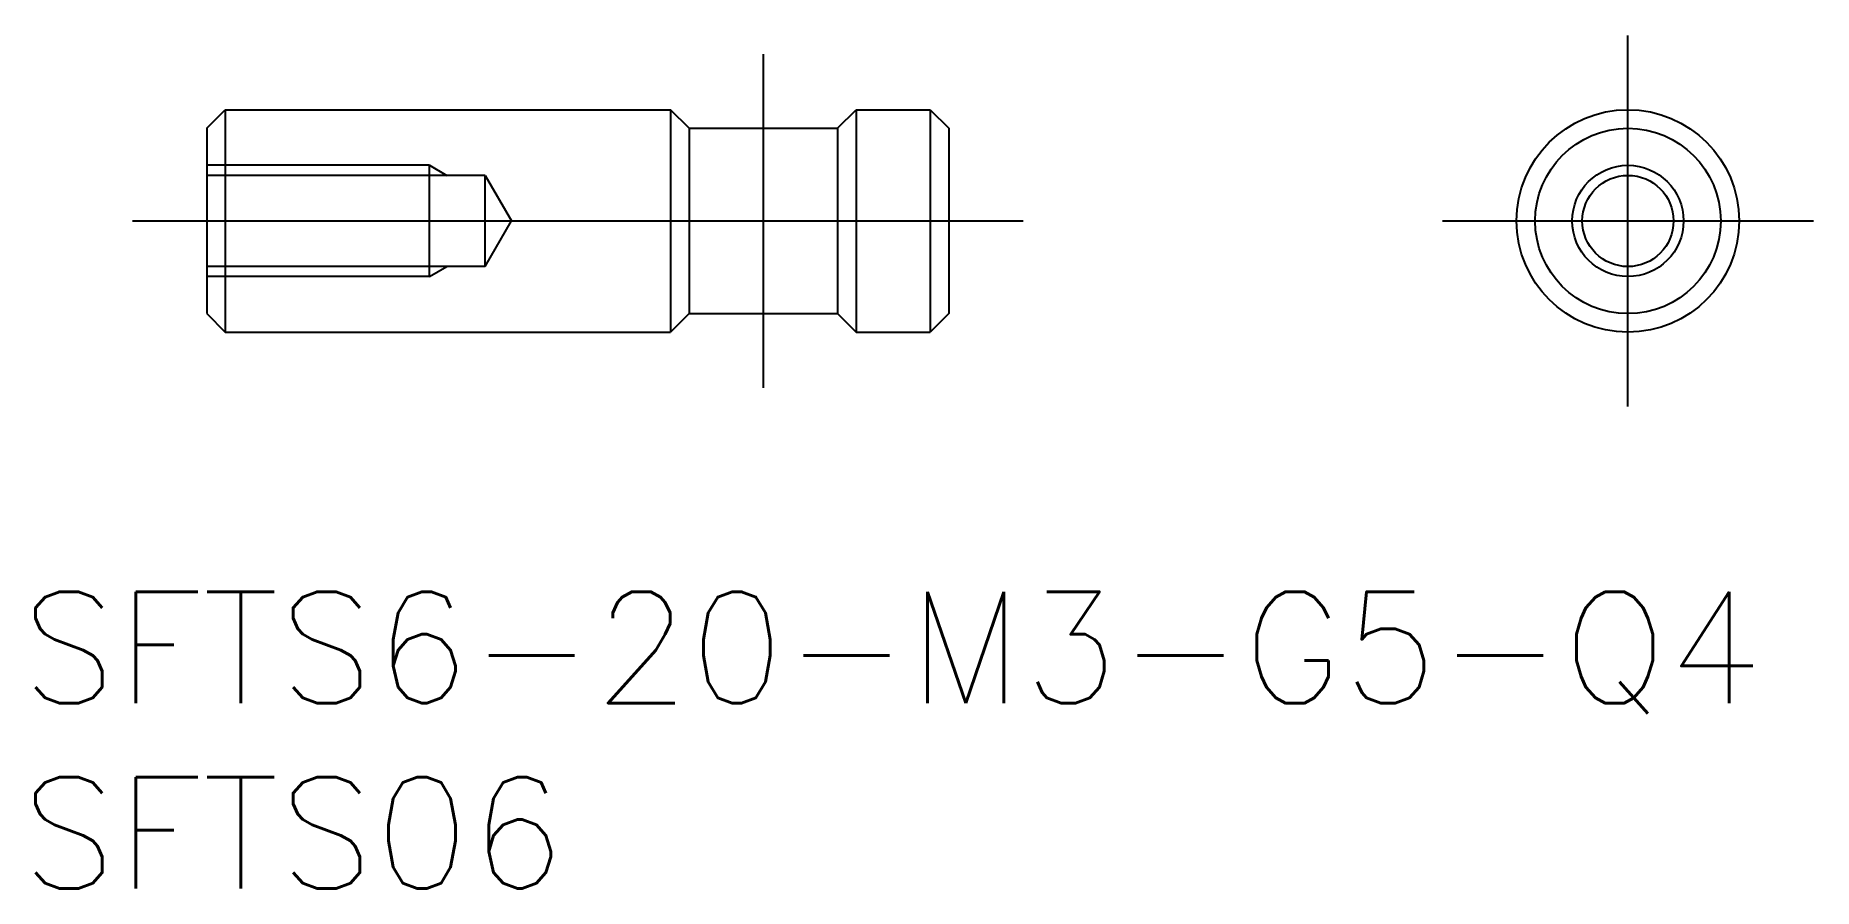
# Model space of a CAD drawing. Extents: x -42.9 to 5, y -18 to 5.
import ezdxf

# ---------------------------------------------------------------- set-up
doc = ezdxf.new("R2010")
doc.units = 0
doc.linetypes.add('CENTER', pattern=[50.8, 31.75, -6.35, 6.35, -6.35])
doc.linetypes.add('DASHED', pattern=[19.05, 12.7, -6.35])
doc.layers.get('0').update_dxf_attribs({"linetype": 'CONTINUOUS'})
doc.layers.add('CENTER', color=1, linetype='CONTINUOUS')
doc.styles.get("Standard").update_dxf_attribs({"font": 'txt.shx', "height": 3, "bigfont": 'bigfont.shx'})

# ---------------------------------------------------------------- blocks, each defined once
blk = doc.blocks.new('*U2')
at = {"color": 7, "linetype": 'CONTINUOUS'}
blk.add_text('SFTS06', height=3, dxfattribs=at).set_placement((-43.302, -18))
blk = doc.blocks.new('*U3')
at = {"color": 7, "linetype": 'CONTINUOUS'}
blk.add_text('SFTS6-20-M3-G5-Q4', height=3, dxfattribs=at).set_placement((-43.302, -13))

msp = doc.modelspace()

# ---------------------------------------------------------------- linework, layer by layer
at = {"color": 7, "linetype": 'CONTINUOUS'}
for p, q in [((-38.302, 2.5), (-37.802, 3)), ((-37.802, 3), (-25.802, 3)), ((-37.802, 3), (-37.802, -3)), ((-25.802, 3), (-25.802, -3)), ((-25.302, 2.5), (-25.802, 3)), ((-21.302, 2.5), (-20.802, 3)), ((-20.802, 3), (-20.802, -3)), ((-20.802, 3), (-18.802, 3)), ((-18.802, 3), (-18.802, -3)), ((-18.802, 3), (-18.302, 2.5)), ((-38.302, 2.5), (-38.302, -2.5)), ((-25.302, 2.5), (-25.302, -2.5)), ((-25.302, 2.5), (-21.302, 2.5)), ((-21.302, 2.5), (-21.302, -2.5)), ((-18.302, 2.5), (-18.302, -2.5)), ((-38.302, -2.5), (-37.802, -3)), ((-25.302, -2.5), (-25.802, -3)), ((-25.302, -2.5), (-21.302, -2.5)), ((-21.302, -2.5), (-20.802, -3)), ((-18.302, -2.5), (-18.802, -3)), ((-37.802, -3), (-25.802, -3)), ((-20.802, -3), (-18.802, -3))]:
    msp.add_line(p, q, dxfattribs=at)
at = {"color": 3, "linetype": 'DASHED'}
for p, q in [((-32.302, 1.5), (-38.302, 1.5)), ((-32.302, 1.5), (-31.833, 1.23)), ((-32.302, -1.5), (-32.302, 1.5)), ((-30.802, 1.23), (-38.302, 1.23)), ((-30.802, 1.23), (-30.092, 0)), ((-30.802, -1.23), (-30.802, 1.23)), ((-30.802, -1.23), (-30.092, 0)), ((-30.802, -1.23), (-38.302, -1.23)), ((-32.302, -1.5), (-31.833, -1.23)), ((-32.302, -1.5), (-38.302, -1.5))]:
    msp.add_line(p, q, dxfattribs=at)
at = {"color": 7, "linetype": 'CONTINUOUS'}
for radius in [3, 2.5]:
    msp.add_circle((0, 0), radius, dxfattribs=at)
at = {"color": 3, "linetype": 'DASHED'}
for radius in [1.5, 1.23]:
    msp.add_circle((0, 0), radius, dxfattribs=at)
at = {"layer": 'CENTER', "color": 1, "linetype": 'CENTER'}
for p, q in [((0, -5), (0, 5)), ((-23.302, 4.5), (-23.302, -4.5)), ((-40.302, 0), (-16.302, 0)), ((-5, 0), (5, 0))]:
    msp.add_line(p, q, dxfattribs=at)

# ---------------------------------------------------------------- block references
at = {"color": 7, "linetype": 'CONTINUOUS'}
for name in ['*U3', '*U2']:
    msp.add_blockref(name, (0, 0), dxfattribs=at)

doc.saveas('drawing.dxf')
